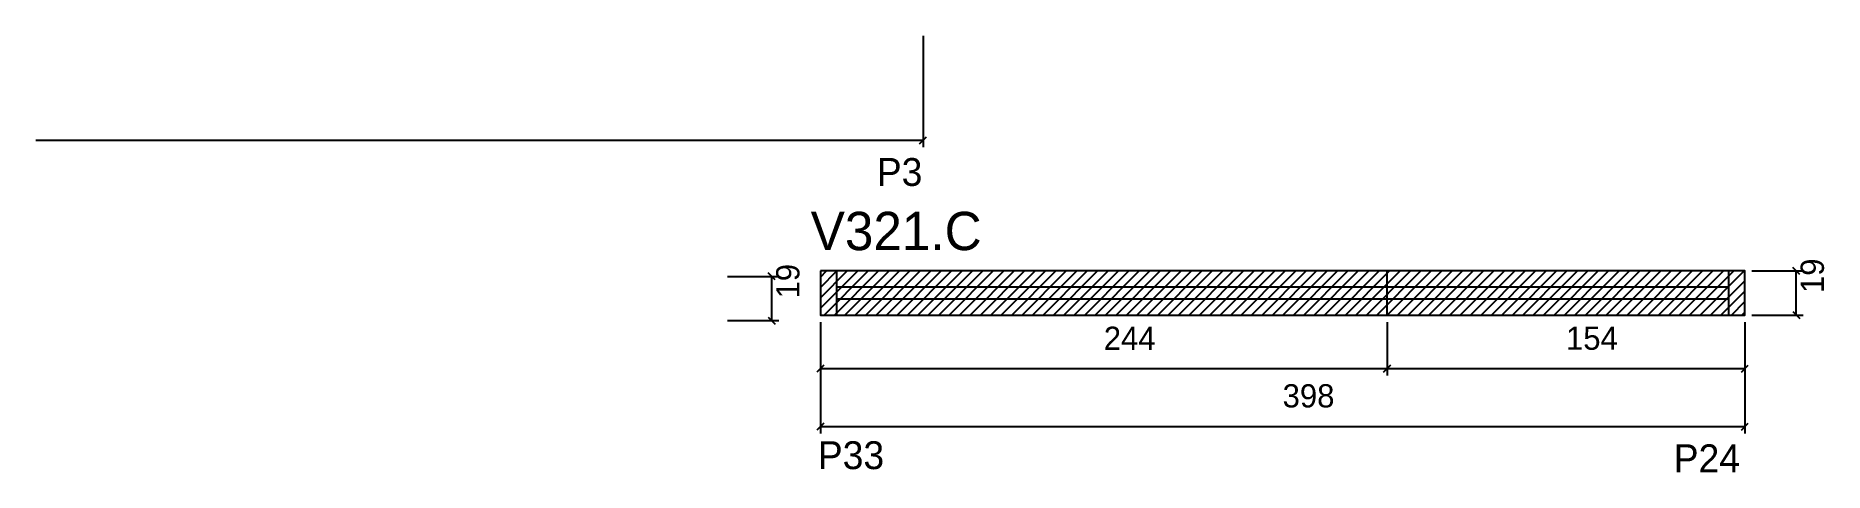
# Model space of a CAD drawing. Header units: metres. Extents: x 3979 to 4749, y 205 to 393.
import ezdxf

# ---------------------------------------------------------------- set-up
doc = ezdxf.new("R2010")
doc.units = ezdxf.units.M
for name, color, linetype in [('5', 7, 'Continuous'), ('COTA', 7, 'Continuous'), ('NOMENCLATURA', 7, 'Continuous'), ('Painéis', 7, 'Continuous'), ('REAPROVEITAMENTO', 7, 'Continuous'), ('SARR_2.2x7', 7, 'Continuous')]:
    doc.layers.add(name, color=color, linetype=linetype)

msp = doc.modelspace()

# ---------------------------------------------------------------- hatches: boundary and pattern name
at = {"layer": 'REAPROVEITAMENTO'}
h = msp.add_hatch(dxfattribs=at)
h.set_pattern_fill('ANSI31')
h.paths.add_polyline_path([(4715.11, 273.06), (4715.11, 292.06), (4317.11, 292.06), (4317.11, 273.06), (4715.11, 273.06)])

# ---------------------------------------------------------------- linework, layer by layer
at = {"layer": 'COTA', "color": 4, "lineweight": 25}
for p, q in [((4361.3, 393.33), (4361.3, 345.34)), ((3979.3, 348.34), (4361.3, 348.34)), ((4277.04, 289.72), (4299.16, 289.72)), ((4296.16, 270.72), (4296.16, 289.72)), ((4718.11, 292.06), (4740.23, 292.06)), ((4737.23, 273.06), (4737.23, 292.06)), ((4277.04, 270.72), (4299.16, 270.72)), ((4317.11, 270.06), (4317.11, 222.06)), ((4715.11, 270.06), (4715.11, 222.06)), ((4718.11, 273.06), (4740.23, 273.06)), ((4317.11, 225.06), (4715.11, 225.06))]:
    msp.add_line(p, q, dxfattribs=at)
at = {"layer": 'COTA', "color": 0, "lineweight": 25}
for p, q in [((4359.8, 346.84), (4362.8, 349.84)), ((4738.73, 290.56), (4735.73, 293.56)), ((4297.66, 288.22), (4294.66, 291.22)), ((4294.66, 272.22), (4297.66, 269.22)), ((4735.73, 274.56), (4738.73, 271.56)), ((4318.61, 226.56), (4315.61, 223.56)), ((4713.61, 223.56), (4716.61, 226.56))]:
    msp.add_line(p, q, dxfattribs=at)
at = {"layer": 'Painéis', "color": 200, "lineweight": 25}
msp.add_line((4561.11, 273.06), (4561.11, 292.06), dxfattribs=at)
at = {"layer": 'Painéis', "color": 4, "lineweight": 25}
for p, q in [((4317.11, 270.06), (4317.11, 247.02)), ((4561.11, 270.06), (4561.11, 247.02)), ((4561.11, 270.06), (4561.11, 247.02)), ((4715.11, 270.06), (4715.11, 247.02)), ((4317.11, 250.02), (4561.11, 250.02)), ((4561.11, 250.02), (4715.11, 250.02))]:
    msp.add_line(p, q, dxfattribs=at)
at = {"layer": 'Painéis', "color": 0, "lineweight": 25}
for p, q in [((4318.61, 251.52), (4315.61, 248.52)), ((4559.61, 248.52), (4562.61, 251.52)), ((4562.61, 251.52), (4559.61, 248.52)), ((4713.61, 248.52), (4716.61, 251.52))]:
    msp.add_line(p, q, dxfattribs=at)
at = {"layer": 'Painéis', "color": 200, "lineweight": 25}
msp.add_lwpolyline([(4317.11, 292.06), (4317.11, 273.06), (4715.11, 273.06), (4715.11, 292.06), (4317.11, 292.06)], dxfattribs=at)
at = {"layer": 'SARR_2.2x7', "color": 40, "lineweight": 25}
for p, q in [((4324.11, 292.06), (4324.11, 273.06)), ((4561.11, 285.06), (4324.11, 285.06)), ((4708.11, 285.06), (4561.11, 285.06)), ((4708.11, 292.06), (4708.11, 273.06)), ((4324.11, 280.06), (4561.11, 280.06)), ((4561.11, 280.06), (4708.11, 280.06))]:
    msp.add_line(p, q, dxfattribs=at)

# ---------------------------------------------------------------- texts
at = {"layer": '5', "color": 5, "lineweight": 25}
for s, p in [('P3', (4341.39, 328.69)), ('P33', (4316, 206.75)), ('P24', (4684.48, 205.41))]:
    msp.add_text(s, height=12, rotation=359.99996, dxfattribs=at).set_placement(p)
at = {"layer": 'COTA', "color": 240, "lineweight": 25}
for p in [(4308.07, 280.22), (4749.15, 282.56)]:
    msp.add_text('19', height=10, rotation=90, dxfattribs=at).set_placement(p)
msp.add_text('398', height=10, dxfattribs=at).set_placement((4516.11, 233.31))
at = {"layer": 'NOMENCLATURA', "color": 7, "lineweight": 25}
msp.add_text('V321.C', height=16.5, dxfattribs=at).set_placement((4312.93, 301.03))
at = {"layer": 'Painéis', "color": 240, "lineweight": 25}
for s, p in [('244', (4439.11, 258.09)), ('154', (4638.11, 258.13))]:
    msp.add_text(s, height=10, dxfattribs=at).set_placement(p)

doc.saveas('drawing.dxf')
